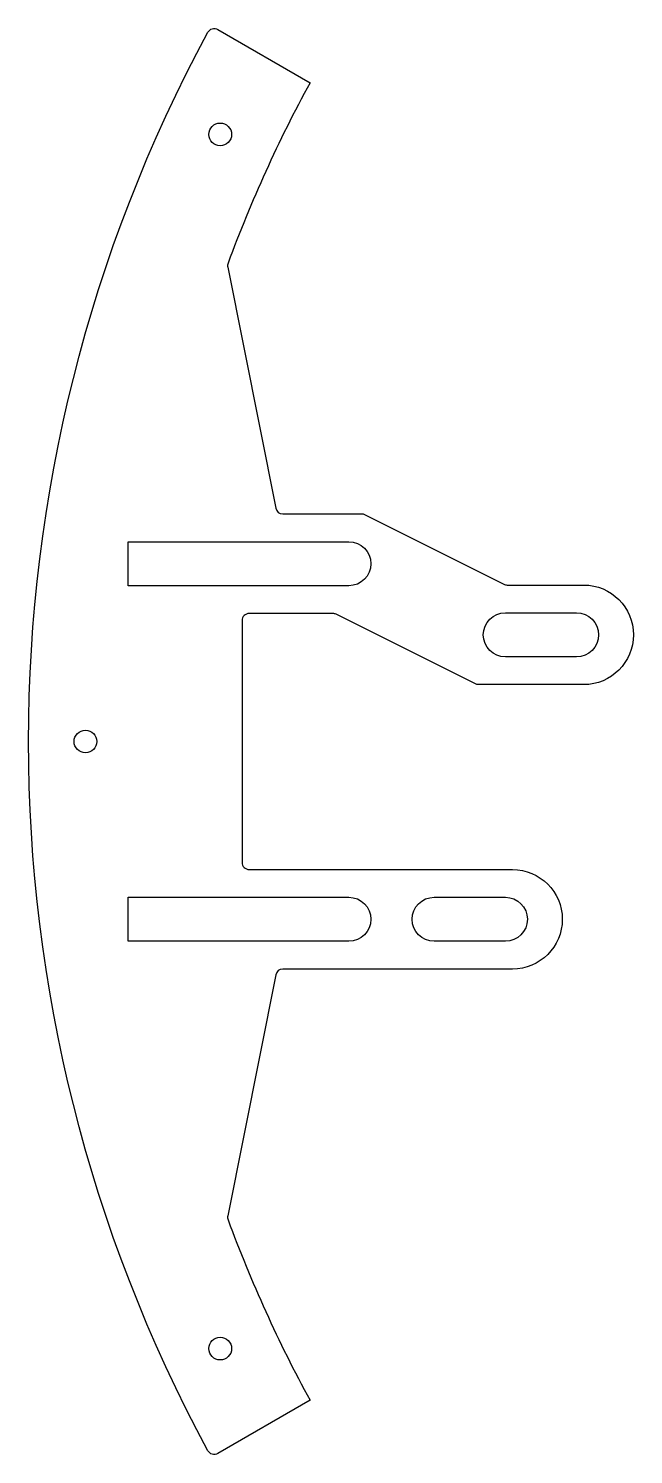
# Model space of a CAD drawing. Header units: millimetres. Extents: x -210 to -125, y -100 to 100.
import ezdxf

# ---------------------------------------------------------------- set-up
doc = ezdxf.new("R2010")
doc.units = ezdxf.units.MM
doc.layers.get('0').update_dxf_attribs({"linetype": 'CONTINUOUS'})

msp = doc.modelspace()

# ---------------------------------------------------------------- linework, layer by layer
for points in [[(-132, 22, -1), (-132, 8), (-147, 8), (-166.79, 17.89, 0.116434), (-167.24, 18), (-179, 18, 0.414214), (-180, 17), (-180, -17, 0.414214), (-179, -18), (-142, -18, -1), (-142, -32), (-174.28, -32, 0.357796), (-175.26, -32.8), (-182.01, -66.72, 0.138492), (-181.97, -67.27, 0.035951), (-170.45, -92.64), (-183.42, -100.13, -0.422648), (-184.8, -99.74, -0.25262), (-184.8, 99.74, -0.422648), (-183.42, 100.13), (-170.45, 92.64, 0.035951), (-181.97, 67.27, 0.138492), (-182.01, 66.72), (-175.26, 32.8, 0.357796), (-174.28, 32), (-163, 32), (-143.21, 22.11, 0.116434), (-142.76, 22)], [(-165, 28.1, -1), (-165, 21.9), (-196, 21.9), (-196, 28.1)], [(-133, 18.1, -1), (-133, 11.9), (-143, 11.9, -1), (-143, 18.1)], [(-165, -21.9, -1), (-165, -28.1), (-196, -28.1), (-196, -21.9)], [(-143, -21.9, -1), (-143, -28.1), (-153, -28.1, -1), (-153, -21.9)]]:
    msp.add_lwpolyline(points, format="xyb", close=True)
for centre in [(-183.07, 85.37), (-202, 0), (-183.07, -85.37)]:
    msp.add_circle(centre, 1.6)

doc.saveas('drawing.dxf')
